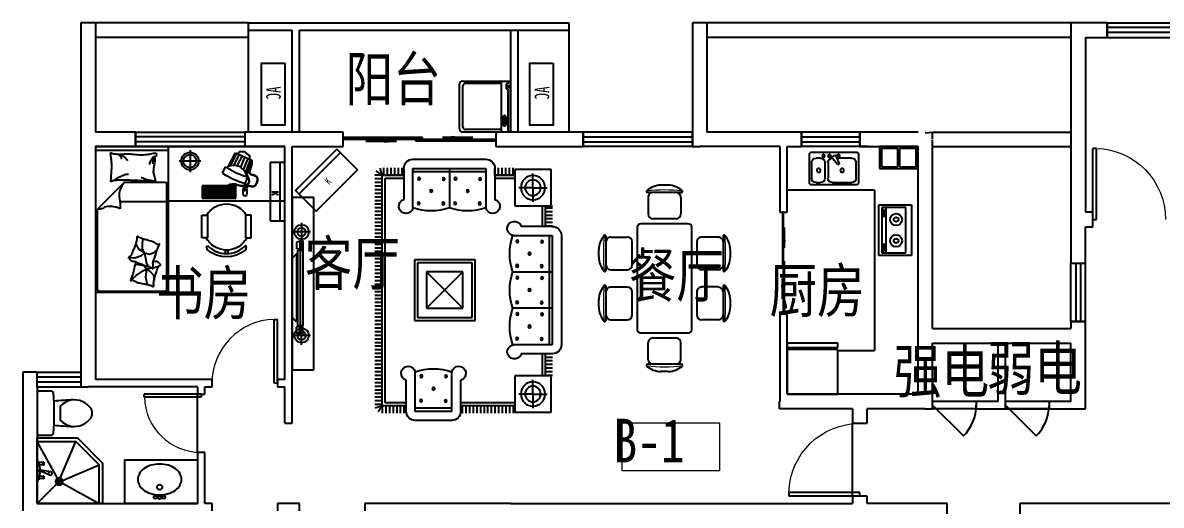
# Model space of a CAD drawing. Extents: x 963421 to 998221, y -625243 to -609443.
# Drawn here: x 963421 to 979062, y -616068 to -609443 of the extents above; entities that cross this region are included whole.
import ezdxf

# ---------------------------------------------------------------- set-up
doc = ezdxf.new("R2010")
doc.units = 0
doc.header["$LTSCALE"] = 1000
doc.header["$MEASUREMENT"] = 0
doc.linetypes.add('HIDDEN', pattern=[7.5, 5, -2.5])
doc.layers.get('0').update_dxf_attribs({"linetype": 'CONTINUOUS'})
for name, color, linetype in [('BATH', 8, 'CONTINUOUS'), ('Elec(电器)', 33, 'CONTINUOUS'), ('F1', 223, 'CONTINUOUS'), ('FUR', 8, 'CONTINUOUS'), ('FURN', 8, 'CONTINUOUS'), ('Furniture(家具)', 8, 'CONTINUOUS'), ('Lvtry(厨卫)', 136, 'CONTINUOUS'), ('WALL', 2, 'CONTINUOUS'), ('WINDOW', 4, 'CONTINUOUS'), ('家具', 8, 'CONTINUOUS'), ('家具示意', 8, 'CONTINUOUS')]:
    doc.layers.add(name, color=color, linetype=linetype)
doc.layers.add('文字标注', color=121, linetype='CONTINUOUS', lineweight=0)
doc.styles.add('-黑体', font='simhei.ttf', dxfattribs={"width": 0.8})
doc.styles.add('_ZBHZ', font='simhei.ttf', dxfattribs={"width": 0.8})
doc.styles.add('DIM_FONT', font='ZBTXT.shx', dxfattribs={"width": 0.8})

# ---------------------------------------------------------------- blocks, each defined once
blk = doc.blocks.new('_E10NWL')
for p, q in [((-275, 0), (275, 0)), ((-275, -482), (-275, 0)), ((275, 0), (275, -482)), ((275, -482), (-275, -482)), ((-257, -482), (-257, -499)), ((257, -482), (257, -499)), ((-275, -550), (-275, -499)), ((275, -499), (-275, -499)), ((275, -550), (-275, -550)), ((275, -499), (275, -550))]:
    blk.add_line(p, q)
at = {"style": 'DIM_FONT', "width": 0.8, "flags": 9}
for tag in ['XSIZE', 'YSIZE']:
    blk.add_attdef(tag, (0, 0), '', height=0.5, dxfattribs=at)
blk = doc.blocks.new('A$C179D235A')
at = {"layer": 'BATH'}
for p, q in [((0, 0), (0, 450)), ((0, 450), (700, 450)), ((40, 370), (40, 40)), ((660, 370), (40, 370)), ((660, 40), (660, 370)), ((700, 450), (700, 0)), ((40, 96), (660, 96)), ((40, 40), (660, 40)), ((71, 73), (71, 62)), ((146, 64), (82, 64)), ((82, 64), (82, 47)), ((82, 47), (146, 47)), ((146, 47), (146, 64)), ((163, 72), (163, 62)), ((544, 73), (544, 62)), ((555, 64), (555, 47)), ((619, 64), (555, 64)), ((555, 47), (619, 47)), ((619, 47), (619, 64)), ((636, 72), (636, 62)), ((700, 0), (0, 0))]:
    blk.add_line(p, q, dxfattribs=at)
for centre, radius in [((204, 237), 82.5), ((496, 237), 82.5), ((204, 237), 31.6), ((496, 237), 31.6)]:
    blk.add_circle(centre, radius, dxfattribs=at)
for centre, radius, start, end in [((75, 72), 4.03, 121.9106, 180), ((75, 72), 4.03, 180, 197.9454), ((75, 62), 4.03, 121.9106, 180), ((75, 62), 4.03, 180, 238.0894), ((95, 41), 41.3, 104.4631, 121.9106), ((95, 30), 41.3, 104.4631, 121.9106), ((95, 93), 41.3, 238.0894, 251.0845), ((108, -11), 94.4, 96.0983, 104.4631), ((108, -21), 94.4, 96.0983, 104.4631), ((117, -93), 177, 90, 96.0983), ((117, -104), 177, 90, 96.0983), ((117, -93), 177, 83.9017, 90), ((117, -104), 177, 83.9017, 90), ((126, -11), 94.4, 75.5369, 83.9017), ((126, -21), 94.4, 75.5369, 83.9017), ((126, 145), 94.4, 282.4611, 284.4631), ((139, 41), 41.3, 58.0894, 75.5369), ((139, 30), 41.3, 58.0894, 75.5369), ((139, 93), 41.3, 284.4631, 301.9106), ((159, 72), 4.03, 0, 58.0894), ((159, 62), 4.03, 360, 58.0894), ((159, 62), 4.03, 301.9106, 360), ((548, 72), 4.03, 121.9106, 180), ((548, 72), 4.03, 180, 197.9454), ((548, 62), 4.03, 121.9106, 180), ((548, 62), 4.03, 180, 238.0894), ((568, 41), 41.3, 104.4631, 121.9106), ((568, 30), 41.3, 104.4631, 121.9106), ((568, 93), 41.3, 238.0894, 251.0845), ((581, -11), 94.4, 96.0983, 104.4631), ((581, -21), 94.4, 96.0983, 104.4631), ((590, -93), 177, 90, 96.0983), ((590, -104), 177, 90, 96.0983), ((590, -93), 177, 83.9017, 90), ((590, -104), 177, 83.9017, 90), ((599, -11), 94.4, 75.5369, 83.9017), ((599, -21), 94.4, 75.5369, 83.9017), ((599, 145), 94.4, 282.4611, 284.4631), ((612, 41), 41.3, 58.0894, 75.5369), ((612, 30), 41.3, 58.0894, 75.5369), ((612, 93), 41.3, 284.4631, 301.9106), ((632, 72), 4.03, 0, 58.0894), ((632, 62), 4.03, 0, 58.0894), ((632, 62), 4.03, 301.9106, 360)]:
    blk.add_arc(centre, radius, start, end, dxfattribs=at)
blk = doc.blocks.new('A$C505D2F39')
at = {"layer": 'F1'}
for p, q in [((526, 301), (0, 301)), ((0, 301), (0, 0)), ((250, 276), (25, 276)), ((25, 276), (25, 25)), ((250, 25), (250, 276)), ((501, 276), (276, 276)), ((276, 276), (276, 25)), ((501, 25), (501, 276)), ((526, 0), (526, 301)), ((0, 0), (526, 0)), ((25, 25), (250, 25)), ((276, 25), (501, 25))]:
    blk.add_line(p, q, dxfattribs=at)
blk = doc.blocks.new('A$C367E6596')
at = {"layer": '家具示意'}
for p, q in [((0, 1948), (1000, 1948)), ((26, 1491), (26, 32)), ((603, 1511), (46, 1511)), ((603, 1511), (972, 1142)), ((46, 1239), (664, 1239)), ((972, 32), (972, 1142)), ((349, 727), (345, 730)), ((357, 648), (349, 727)), ((355, 593), (357, 648)), ((407, 590), (443, 663)), ((443, 663), (442, 682)), ((196, 544), (150, 591)), ((261, 522), (196, 544)), ((328, 541), (261, 522)), ((328, 541), (301, 394)), ((328, 541), (355, 593)), ((328, 541), (407, 590)), ((367, 502), (328, 541)), ((462, 473), (367, 502)), ((545, 477), (462, 473)), ((213, 336), (139, 351)), ((299, 318), (225, 333)), ((299, 318), (246, 282)), ((269, 357), (261, 348)), ((301, 394), (269, 357)), ((299, 318), (336, 361)), ((299, 318), (316, 213)), ((342, 300), (299, 318)), ((336, 361), (383, 372)), ((383, 372), (455, 382)), ((204, 234), (197, 159)), ((246, 282), (204, 234)), ((316, 213), (293, 108)), ((441, 231), (342, 300)), ((519, 161), (441, 231)), ((46, 12), (952, 12))]:
    blk.add_line(p, q, dxfattribs=at)
blk.add_lwpolyline([(0, 0), (0, 2000), (1000, 2000), (1000, 0)], close=True, dxfattribs=at)
for points in [[(185, 1866, -0.263368), (157, 1885, -0.494818), (166, 1904, -0.049225), (184, 1906, -0.036831), (208, 1904, -0.031893), (246, 1896, 0.035782), (280, 1889, 0.032941), (369, 1883, 0.026564), (480, 1889, 0.017905), (518, 1894, -0.033397), (538, 1896, -0.03204), (575, 1896, 0.018442), (640, 1893, 0.010837), (704, 1893, 0.014624), (752, 1896, 0.111249), (775, 1904, -0.153708), (792, 1908, -0.076444), (799, 1906, -0.215512), (801, 1904, -0.585858), (798, 1901, 0.363489), (794, 1898, 0.191716), (793, 1887, -0.129675), (795, 1870, -0.01735), (792, 1853, 0.019326), (790, 1838, 0.018818), (783, 1770, 0.021828), (782, 1711, 0.006204), (784, 1677, 0.001963), (790, 1570, 0.028341), (794, 1534, -0.117014), (794, 1525, -0.36606), (792, 1524, -0.03973), (778, 1527, -0.048309), (765, 1532, 0.062981), (754, 1536, 0.04058), (731, 1539, 0.014345), (664, 1542, 0.005484), (538, 1541, 0.007153), (442, 1538, 0.008762), (400, 1535, -0.008153), (354, 1532, -0.06251), (297, 1537, 0.078669), (251, 1539, 0.047825), (229, 1534, -0.034494), (198, 1527, -0.023571), (173, 1524, -0.510228), (172, 1525), (179, 1555), (200, 1637, 0.073041), (202, 1657, 0.023305), (196, 1718, 0.018299), (192, 1741, -0.01097), (185, 1779, -0.042281), (182, 1813, -0.027201), (185, 1867)], [(659, 1893, 0.027842), (635, 1882, 0.048685), (623, 1874, 0.023666), (595, 1850, 0.031223), (576, 1829, 0.046801), (571, 1821, 0.023191), (563, 1804)], [(741, 1898, 0.088153), (706, 1895, 0.088153), (675, 1880, 0.077547), (654, 1858, 0.077547), (640, 1831)], [(183, 1850, -0.05369), (198, 1837, -0.070312), (206, 1825, -0.015448), (209, 1817, -0.013244), (213, 1806, -0.082127), (216, 1788, -0.064164), (213, 1765)], [(185, 1866, -0.077379), (220, 1841, -0.077379), (245, 1806, -0.047525), (255, 1782, -0.047525), (260, 1756)], [(275, 1540, 0.009729), (303, 1549, 0.009729), (330, 1559, 0.007971), (351, 1568, 0.007971), (373, 1577)], [(745, 1538, 0.016108), (706, 1564, 0.024599), (679, 1579, 0.009477), (630, 1603, 0.015937), (600, 1615, 0.072521), (584, 1619, 0.033339), (548, 1619)], [(603, 1511, -0.085272), (666, 1401, -0.124044), (675, 1314), (662, 1218), (663, 1146)], [(663, 1146, -0.027362), (702, 1162, -0.040834), (729, 1170, -0.038441), (817, 1179, -0.076528), (861, 1174, -0.103649), (888, 1160, 0.093398), (918, 1143, 0.072727), (941, 1139, 0.052315), (972, 1142)], [(450, 419, 0.025626), (452, 409, 0.0108), (476, 303, 0.00456), (495, 231, 0.01125), (504, 203, 0.069394), (512, 187, -0.079756), (518, 173, -0.106399), (519, 161, -0.328642), (516, 158, -0.299547), (511, 160, 0.189917), (504, 165, 0.033518), (496, 167, 0.075627), (492, 167, 0.053489), (486, 165, 0.017838), (468, 157, 0.038394), (447, 145, -0.059529), (434, 138, -0.035943), (412, 131, -0.011245), (341, 116, -0.006203), (309, 111, 0.010783), (291, 107, 0.019485), (280, 105, 0.005062), (238, 92, 0.101392), (217, 81, -0.223768), (206, 78, -0.25558), (203, 80, -0.081563), (200, 93, -0.071805), (201, 107, 0.069985), (202, 121, 0.03546), (195, 169, 0.029432), (180, 226, 0.001554), (171, 254, -0.00152), (162, 282, -0.004735), (152, 311, 0.00382), (141, 347, 0.296001), (116, 366, -0.649774), (111, 384, -0.02319), (115, 387, 0.0288), (118, 390, 0.005727), (123, 395, -0.004358), (130, 401, -0.027528), (144, 414, -0.046214), (154, 420, -0.194121), (167, 421, 0.133719), (187, 420, 0.005779), (205, 425, 0.008882)]]:
    blk.add_lwpolyline(points, format="xyb", dxfattribs=at)
blk.add_lwpolyline([(395, 749, 0.101392), (416, 762, -0.223768), (427, 766, -0.25558), (430, 764, -0.081563), (434, 751, -0.071805), (434, 737, 0.069985), (434, 723, 0.03546), (444, 676, 0.029432), (464, 620, 0.001554), (475, 593, -0.00152), (487, 566, -0.004735), (498, 538, 0.00382), (512, 503, 0.296001), (538, 485, -0.649774), (545, 468, -0.02319), (541, 464, 0.0288), (538, 461, 0.005727), (534, 456, -0.004358), (528, 449, -0.027528), (514, 436, -0.046214), (505, 429, -0.194121), (492, 427, 0.133719), (472, 426, 0.011505), (437, 414, 0.008882), (393, 396, 0.012426), (336, 371, -0.033612), (314, 363), (268, 348), (232, 337, 0.224341), (220, 326, -0.722772), (213, 327, -0.103513), (213, 330, 0.053465), (213, 336, 0.030109), (211, 354, -0.031436), (209, 372, -0.05324), (210, 384, 0.05518), (211, 396, 0.056271), (207, 417, 0.0108), (174, 520, 0.00456), (150, 591, 0.01125), (139, 619, 0.069394), (130, 634, -0.079756), (123, 647, -0.106399), (121, 659, -0.328642), (124, 662, -0.299547), (129, 660, 0.189917), (136, 656, 0.033518), (144, 655, 0.075627), (148, 655, 0.053489), (154, 657, 0.017838), (172, 667, 0.038394), (191, 681, -0.059529), (204, 689, -0.035943), (225, 697, -0.011245), (295, 717, -0.006203), (326, 725, 0.010783), (345, 730, 0.019485), (355, 734, 0.005062)], format="xyb", close=True, dxfattribs=at)
for centre, start, end in [((46, 1491), 90, 180), ((46, 1259), 180, 270), ((46, 32), 180, 270), ((952, 32), 270, 0)]:
    blk.add_arc(centre, 20, start, end, dxfattribs=at)
at = {"layer": '家具示意', "style": 'DIM_FONT', "width": 0.8, "flags": 9}
for tag in ['XSIZE', 'YSIZE']:
    blk.add_attdef(tag, (0, 2000), '', height=0.5, dxfattribs=at)
blk = doc.blocks.new('A$C6465327B')
at = {"layer": '家具示意'}
for p, q in [((0, 260), (0, 572)), ((0, 572), (76, 572)), ((76, 572), (76, 260)), ((675, 572), (599, 572)), ((599, 572), (599, 260)), ((675, 260), (675, 572)), ((76, 260), (0, 260)), ((599, 260), (675, 260)), ((319, 93), (319, 45)), ((355, 93), (355, 45))]:
    blk.add_line(p, q, dxfattribs=at)
blk.add_lwpolyline([(599, 155, -0.423227), (76, 155), (68, 129), (76, 94, 0.361278), (599, 94), (615, 135)], format="xyb", close=True, dxfattribs=at)
for start, end in [(31.0762, 148.9238), (208.0535, 331.9465)]:
    blk.add_arc((337, 409), 317, start, end, dxfattribs=at)
blk = doc.blocks.new('A$C7D7A3CEF')
at = {"layer": '家具示意'}
for p, q in [((153, 300), (153, 0)), ((300, 150), (0, 150))]:
    blk.add_line(p, q, dxfattribs=at)
for radius in [120, 90]:
    blk.add_circle((150, 150), radius, dxfattribs=at)
blk = doc.blocks.new('A$C6C2E2F88')
at = {"layer": '家具示意'}
for p, q in [((489, 610), (505, 636)), ((358, 434), (456, 625)), ((387, 445), (475, 616)), ((433, 451), (510, 600)), ((456, 625), (489, 610)), ((481, 444), (552, 581)), ((489, 610), (650, 536)), ((530, 422), (587, 565)), ((567, 390), (629, 546)), ((592, 352), (663, 530)), ((683, 521), (603, 322)), ((650, 536), (659, 566)), ((650, 536), (683, 521)), ((278, 344), (318, 433)), ((0, 170), (0, 0)), ((460, 170), (0, 170)), ((460, 0), (460, 170)), ((589, 205), (628, 292)), ((10, 145), (10, 15)), ((450, 145), (10, 145)), ((10, 15), (450, 15)), ((15, 140), (15, 120)), ((35, 140), (15, 140)), ((35, 120), (15, 120)), ((15, 112), (15, 20)), ((295, 112), (15, 112)), ((15, 89), (295, 89)), ((15, 66), (295, 66)), ((15, 43), (295, 43)), ((15, 20), (295, 20)), ((35, 140), (35, 120)), ((129, 140), (50, 140)), ((50, 140), (50, 120)), ((129, 120), (50, 120)), ((52, 89), (52, 66)), ((52, 43), (52, 20)), ((66, 112), (66, 89)), ((66, 66), (66, 43)), ((70, 120), (70, 140)), ((72, 43), (72, 20)), ((81, 89), (81, 66)), ((89, 120), (89, 140)), ((95, 112), (95, 89)), ((95, 66), (95, 43)), ((99, 43), (99, 20)), ((109, 120), (109, 140)), ((111, 89), (111, 66)), ((125, 112), (125, 89)), ((125, 66), (125, 43)), ((129, 120), (129, 140)), ((135, 120), (135, 140)), ((210, 140), (135, 140)), ((210, 120), (135, 120)), ((141, 89), (141, 66)), ((154, 120), (154, 140)), ((155, 112), (155, 89)), ((155, 66), (155, 43)), ((171, 89), (171, 66)), ((174, 120), (174, 140)), ((185, 112), (185, 89)), ((185, 66), (185, 43)), ((194, 120), (194, 140)), ((201, 89), (201, 66)), ((210, 120), (210, 140)), ((211, 43), (211, 20)), ((215, 112), (215, 89)), ((215, 66), (215, 43)), ((216, 120), (216, 140)), ((295, 140), (216, 140)), ((295, 120), (216, 120)), ((230, 89), (230, 66)), ((236, 120), (236, 140)), ((238, 43), (238, 20)), ((244, 112), (244, 89)), ((244, 66), (244, 43)), ((256, 120), (256, 140)), ((258, 43), (258, 20)), ((260, 89), (260, 66)), ((275, 120), (275, 140)), ((295, 140), (295, 120)), ((295, 112), (295, 20)), ((362, 140), (298, 140)), ((298, 140), (298, 120)), ((362, 120), (298, 120)), ((298, 112), (298, 20)), ((362, 112), (298, 112)), ((298, 94), (362, 94)), ((298, 75), (362, 75)), ((298, 38), (362, 38)), ((298, 20), (362, 20)), ((319, 120), (319, 140)), ((319, 75), (319, 112)), ((319, 20), (319, 57)), ((319, 57), (341, 57)), ((341, 120), (341, 140)), ((341, 75), (341, 112)), ((341, 20), (341, 57)), ((362, 120), (362, 140)), ((362, 20), (362, 112)), ((445, 140), (365, 140)), ((365, 120), (365, 140)), ((445, 120), (365, 120)), ((365, 20), (365, 112)), ((445, 112), (365, 112)), ((365, 94), (445, 94)), ((365, 75), (425, 75)), ((365, 57), (445, 57)), ((365, 38), (425, 38)), ((365, 20), (445, 20)), ((369, 134), (369, 136)), ((369, 136), (376, 136)), ((376, 134), (369, 134)), ((376, 136), (376, 134)), ((385, 38), (385, 112)), ((392, 120), (392, 140)), ((395, 134), (395, 136)), ((395, 136), (403, 136)), ((403, 134), (395, 134)), ((403, 136), (403, 134)), ((405, 20), (405, 112)), ((418, 120), (418, 140)), ((422, 134), (422, 136)), ((422, 136), (429, 136)), ((429, 134), (422, 134)), ((425, 20), (425, 112)), ((429, 136), (429, 134)), ((445, 120), (445, 140)), ((445, 20), (445, 112)), ((450, 15), (450, 145)), ((586, 109), (586, 141)), ((589, 109), (589, 141)), ((0, 0), (460, 0))]:
    blk.add_line(p, q, dxfattribs=at)
for centre, radius, start, end in [((539, 506), 134, 26.4316, 104.5007), ((900, 1296), 1135, 236.8499, 254.0825), ((939, 1383), 1135, 236.8118, 237.8699), ((433, 274), 177, 115.0885, 123.292), ((939, 1383), 1135, 237.8699, 253.0624), ((433, 274), 177, 15.8439, 115.0885), ((433, 274), 177, 7.6403, 15.8439), ((939, 1383), 1135, 253.0624, 254.0825), ((744, 95), 187, 168.5569, 193.4476), ((588, 42), 67.3, 91.2769, 116.4315), ((588, 42), 64.3, 62.1238, 117.8762), ((571, 130), 10, 100.7151, 168.5569), ((588, 57), 25.6, 192.6804, 347.3196), ((588, 42), 99.3, 79.2849, 100.7151), ((588, 42), 67.3, 63.5685, 88.7231), ((604, 130), 10, 11.4431, 79.2849), ((431, 95), 187, 346.5524, 11.4431)]:
    blk.add_arc(centre, radius, start, end, dxfattribs=at)
for points, knots in [([(587, 144), (592, 148), (598, 153), (608, 161), (614, 165), (623, 170), (627, 172), (633, 173), (634, 174), (638, 174), (639, 174), (642, 175), (643, 175), (648, 174), (651, 174), (656, 173), (659, 172), (666, 171), (671, 170), (680, 167), (684, 167), (690, 166), (692, 166), (695, 166), (697, 166), (702, 167), (705, 168), (711, 170), (715, 172), (721, 176), (724, 179), (733, 188), (739, 195), (748, 211), (752, 220), (757, 238), (759, 247), (759, 261), (759, 266), (757, 276), (755, 280), (752, 285), (752, 287), (750, 289), (749, 290), (747, 293), (744, 294), (740, 298), (737, 299), (729, 304), (723, 306), (710, 311), (703, 313), (690, 317), (683, 319), (673, 323), (669, 324), (663, 328), (660, 329), (657, 333), (655, 334), (653, 337), (652, 338), (651, 340), (650, 341), (649, 345), (648, 347), (648, 353), (648, 355), (648, 361), (648, 364), (650, 373), (652, 380), (656, 393), (659, 400), (664, 413), (667, 420), (670, 430), (671, 433), (673, 439), (673, 442), (676, 451), (677, 457), (679, 474), (680, 485), (680, 502), (680, 508), (680, 514)], [0, 0, 0, 0, 18.799562, 18.799562, 37.599123, 37.599123, 49.848351, 49.848351, 55.477294, 55.477294, 59.685352, 59.685352, 63.89341, 63.89341, 72.309527, 72.309527, 80.725643, 80.725643, 94.051618, 94.051618, 107.377593, 107.377593, 113.652762, 113.652762, 118.046775, 118.046775, 129.16993, 129.16993, 140.293086, 140.293086, 151.416241, 151.416241, 174.692741, 174.692741, 197.969241, 197.969241, 221.245741, 221.245741, 236.248425, 236.248425, 251.251108, 251.251108, 255.661667, 255.661667, 260.072226, 260.072226, 268.893345, 268.893345, 277.714463, 277.714463, 296.396354, 296.396354, 315.078244, 315.078244, 333.760135, 333.760135, 345.970968, 345.970968, 355.998234, 355.998234, 362.995963, 362.995963, 367.636565, 367.636565, 372.277166, 372.277166, 381.438127, 381.438127, 390.599087, 390.599087, 399.760047, 399.760047, 418.320442, 418.320442, 436.880837, 436.880837, 455.441233, 455.441233, 463.908402, 463.908402, 472.375571, 472.375571, 489.309909, 489.309909, 523.178586, 523.178586, 542.475868, 542.475868, 542.475868, 542.475868]), ([(592, 141), (597, 146), (602, 150), (611, 157), (615, 160), (623, 165), (627, 166), (633, 168), (635, 169), (639, 169), (640, 169), (643, 170), (645, 170), (649, 169), (651, 169), (655, 168), (657, 168), (663, 166), (667, 165), (675, 164), (678, 163), (685, 162), (688, 161), (693, 161), (695, 161), (699, 161), (701, 162), (704, 162), (706, 163), (712, 165), (717, 168), (726, 174), (730, 178), (738, 186), (742, 191), (748, 201), (751, 207), (756, 218), (759, 224), (762, 236), (763, 242), (764, 253), (765, 259), (764, 270), (762, 275), (760, 282), (759, 285), (756, 289), (755, 290), (753, 293), (752, 294), (748, 298), (745, 300), (737, 305), (732, 308), (721, 312), (716, 314), (705, 318), (699, 319), (688, 323), (683, 324), (675, 327), (671, 329), (666, 332), (663, 333), (660, 336), (659, 337), (658, 339), (657, 339), (656, 341), (656, 341), (655, 343), (655, 343), (654, 346), (654, 347), (653, 351), (653, 353), (653, 357), (653, 359), (654, 366), (655, 371), (658, 381), (660, 387), (664, 398), (666, 404), (669, 413), (671, 417), (673, 424), (674, 427), (676, 432), (677, 435), (678, 439), (678, 441), (680, 448), (681, 452), (683, 465), (684, 473), (685, 494), (685, 508), (685, 521)], [1.931725, 1.931725, 1.931725, 1.931725, 19.71024, 19.71024, 35.134556, 35.134556, 47.432363, 47.432363, 56.272423, 56.272423, 59.54149, 59.54149, 66.079623, 66.079623, 72.617756, 72.617756, 79.155889, 79.155889, 91.154885, 91.154885, 101.093182, 101.093182, 111.031478, 111.031478, 116.460985, 116.460985, 121.485576, 121.485576, 126.510167, 126.510167, 141.20371, 141.20371, 155.897253, 155.897253, 170.590796, 170.590796, 185.28434, 185.28434, 199.977883, 199.977883, 214.671426, 214.671426, 229.364969, 229.364969, 244.058512, 244.058512, 251.391566, 251.391566, 256.732702, 256.732702, 262.073837, 262.073837, 272.756108, 272.756108, 288.204107, 288.204107, 303.652106, 303.652106, 319.100106, 319.100106, 334.548105, 334.548105, 345.454369, 345.454369, 356.360633, 356.360633, 361.894987, 361.894987, 365.361224, 365.361224, 368.82746, 368.82746, 372.293697, 372.293697, 379.596356, 379.596356, 386.899014, 386.899014, 394.201673, 394.201673, 409.771935, 409.771935, 425.342197, 425.342197, 440.912459, 440.912459, 450.999629, 450.999629, 459.675979, 459.675979, 465.748145, 465.748145, 471.820312, 471.820312, 483.964645, 483.964645, 508.253312, 508.253312, 550.069326, 550.069326, 550.069326, 550.069326]), ([(349, 170), (363, 187), (371, 190), (389, 195), (400, 197), (415, 199), (419, 200), (428, 200), (431, 200), (437, 200), (440, 199), (445, 199), (447, 198), (454, 197), (459, 196), (472, 192), (481, 189), (499, 183), (509, 180), (523, 177), (527, 176), (536, 175), (540, 175), (555, 175), (565, 176), (586, 180), (596, 183), (611, 190), (617, 193), (627, 200), (631, 204), (635, 210), (637, 212), (639, 216), (641, 219), (643, 224), (643, 227), (644, 234), (644, 239), (643, 248), (643, 253), (640, 263), (638, 269), (631, 285), (626, 296), (615, 314), (611, 322), (606, 329)], [0.275808, 0.275808, 0.275808, 0.275808, 24.067555, 24.067555, 56.307513, 56.307513, 71.071237, 71.071237, 82.794805, 82.794805, 90.521159, 90.521159, 98.247513, 98.247513, 113.700221, 113.700221, 142.151154, 142.151154, 170.602086, 170.602086, 183.588955, 183.588955, 195.23744, 195.23744, 222.409198, 222.409198, 249.580957, 249.580957, 269.207454, 269.207454, 285.208602, 285.208602, 293.184931, 293.184931, 302.693087, 302.693087, 312.201243, 312.201243, 327.763573, 327.763573, 343.325903, 343.325903, 358.888233, 358.888233, 390.653992, 390.653992, 411.559998, 411.559998, 411.559998, 411.559998]), ([(356, 170), (357, 172), (358, 173), (362, 177), (364, 179), (368, 182), (369, 183), (372, 184), (373, 185), (376, 186), (377, 186), (379, 187), (379, 187), (380, 187), (381, 187), (382, 188), (383, 188), (387, 189), (389, 189), (395, 191), (399, 192), (411, 194), (419, 195), (430, 195), (433, 195), (438, 195), (441, 194), (447, 193), (452, 192), (460, 190), (465, 189), (474, 186), (479, 185), (491, 181), (499, 178), (514, 174), (522, 172), (532, 171), (535, 170), (540, 170), (543, 170), (549, 170), (554, 170), (566, 171), (574, 172), (590, 176), (597, 178), (611, 184), (618, 188), (628, 195), (632, 198), (637, 203), (638, 205), (641, 209), (642, 210), (643, 213), (644, 214), (646, 219), (647, 222), (649, 228), (649, 231), (649, 238), (649, 241), (648, 249), (647, 255), (644, 265), (642, 271), (638, 282), (635, 287), (629, 301), (624, 309), (616, 322), (613, 327), (611, 332)], [1.794737, 1.794737, 1.794737, 1.794737, 4.340011, 4.340011, 9.758947, 9.758947, 14.015114, 14.015114, 18.271281, 18.271281, 22.527447, 22.527447, 24.13165, 24.13165, 25.735853, 25.735853, 28.944258, 28.944258, 35.361068, 35.361068, 48.19469, 48.19469, 73.861932, 73.861932, 84.279576, 84.279576, 92.130886, 92.130886, 106.909868, 106.909868, 121.68885, 121.68885, 136.467832, 136.467832, 161.092405, 161.092405, 181.592394, 181.592394, 189.981221, 189.981221, 195.430603, 195.430603, 207.246608, 207.246608, 227.325201, 227.325201, 247.403793, 247.403793, 267.482386, 267.482386, 281.085462, 281.085462, 288.538162, 288.538162, 293.465442, 293.465442, 298.392722, 298.392722, 308.247282, 308.247282, 318.101842, 318.101842, 327.956402, 327.956402, 343.666384, 343.666384, 359.376366, 359.376366, 375.086349, 375.086349, 397.824415, 397.824415, 411.559998, 411.559998, 411.559998, 411.559998])]:
    blk.add_open_spline(points, degree=3, knots=knots, dxfattribs=at)
blk = doc.blocks.new('A$C130E6298')
at = {"layer": '家具示意'}
for p, q in [((1600, 750), (0, 750)), ((0, 750), (0, 0)), ((1600, 750), (1600, 0)), ((1600, 0), (0, 0))]:
    blk.add_line(p, q, dxfattribs=at)
at = {"rotation": 180}
blk.add_blockref('A$C6465327B', (1137, 1514), dxfattribs=at)
at = {"extrusion": (0, 0, -1), "zscale": -1, "rotation": 180}
for name, p in [('A$C6C2E2F88', (-466, 710)), ('A$C7D7A3CEF', (-147, 350))]:
    blk.add_blockref(name, p, dxfattribs=at)
blk = doc.blocks.new('A$C31840BCA')
at = {"layer": 'FUR'}
for p, q in [((300, 2367), (0, 2367)), ((0, 2367), (0, 0)), ((300, 0), (300, 2367)), ((252, 1894), (8, 1894)), ((131, 2020), (131, 1771)), ((105, 1767), (60, 1750)), ((60, 1750), (60, 1669)), ((105, 1775), (105, 1645)), ((150, 1775), (105, 1775)), ((127, 1775), (127, 1645)), ((150, 1775), (150, 1645)), ((62, 1596), (0, 1531)), ((105, 1652), (60, 1669)), ((75, 1596), (62, 1596)), ((62, 1596), (62, 658)), ((75, 1645), (150, 1645)), ((75, 1645), (75, 610)), ((150, 1645), (105, 1645)), ((113, 1645), (113, 610)), ((150, 1645), (150, 610)), ((62, 658), (0, 723)), ((75, 658), (62, 658)), ((252, 473), (8, 473)), ((105, 602), (60, 585)), ((60, 504), (60, 585)), ((105, 487), (60, 504)), ((75, 610), (150, 610)), ((105, 480), (105, 610)), ((150, 610), (105, 610)), ((150, 480), (105, 480)), ((126, 480), (126, 610)), ((131, 346), (131, 596)), ((150, 480), (150, 610)), ((0, 0), (300, 0))]:
    blk.add_line(p, q, dxfattribs=at)
for centre, radius in [((130, 1894), 99.8), ((131, 1894), 58), ((130, 473), 99.8), ((131, 473), 58)]:
    blk.add_circle(centre, radius, dxfattribs=at)
blk = doc.blocks.new('A$C6CA9292A')
at = {"layer": 'FURN'}
for p, q in [((141, 2946), (141, 3446)), ((141, 3446), (641, 3446)), ((641, 3446), (641, 2946)), ((663, 3368), (663, 3468)), ((713, 3368), (713, 3468)), ((763, 3368), (763, 3468)), ((813, 3368), (813, 3468)), ((863, 3368), (863, 3468)), ((913, 3368), (913, 3468)), ((914, 3462), (914, 3035)), ((2039, 3587), (1039, 3587)), ((2039, 3462), (1039, 3462)), ((1039, 3462), (1039, 2920)), ((1539, 3462), (1539, 2920)), ((2039, 2920), (2039, 3462)), ((2163, 3368), (2163, 3468)), ((2164, 3462), (2164, 3035)), ((2188, 3368), (2188, 3468)), ((2238, 3368), (2238, 3468)), ((2288, 3368), (2288, 3468)), ((2338, 3368), (2338, 3468)), ((2388, 3368), (2388, 3468)), ((2438, 3368), (2438, 3468)), ((2463, 3368), (2489, 3464)), ((391, 3196), (391, 3391)), ((641, 3368), (914, 3368)), ((914, 3368), (641, 3368)), ((914, 3326), (641, 3326)), ((2039, 3420), (1039, 3420)), ((2164, 3368), (2463, 3368)), ((2463, 3368), (2164, 3368)), ((2422, 3326), (2164, 3326)), ((2422, 241), (2422, 3326)), ((2463, 3368), (2543, 3428)), ((2463, 200), (2463, 3368)), ((2463, 3368), (2563, 3368)), ((2463, 3318), (2563, 3318)), ((391, 3196), (196, 3196)), ((391, 3196), (586, 3196)), ((391, 3196), (391, 3001)), ((2463, 3268), (2563, 3268)), ((2463, 3218), (2563, 3218)), ((2463, 3168), (2563, 3168)), ((2463, 3118), (2563, 3118)), ((2463, 3068), (2563, 3068)), ((2463, 3018), (2563, 3018)), ((221, 2946), (121, 2946)), ((221, 2921), (121, 2921)), ((221, 2871), (121, 2871)), ((221, 2821), (121, 2821)), ((641, 2946), (141, 2946)), ((221, 2946), (221, 2665)), ((263, 2946), (263, 2665)), ((2463, 2968), (2563, 2968)), ((2463, 2918), (2563, 2918)), ((2463, 2868), (2563, 2868)), ((2463, 2818), (2563, 2818)), ((221, 2771), (121, 2771)), ((221, 2721), (121, 2721)), ((221, 2671), (121, 2671)), ((125, 2665), (552, 2665)), ((2463, 2768), (2563, 2768)), ((2463, 2718), (2563, 2718)), ((2463, 2668), (2563, 2668)), ((0, 2540), (0, 1040)), ((667, 2540), (125, 2540)), ((125, 2540), (125, 1040)), ((167, 2540), (167, 1040)), ((2463, 2618), (2563, 2618)), ((2463, 2568), (2563, 2568)), ((2463, 2518), (2563, 2518)), ((2463, 2468), (2563, 2468)), ((2463, 2418), (2563, 2418)), ((2463, 2368), (2563, 2368)), ((1186, 2207), (2019, 2207)), ((1186, 1374), (1186, 2207)), ((2019, 2207), (2019, 1374)), ((2463, 2318), (2563, 2318)), ((2463, 2268), (2563, 2268)), ((2463, 2218), (2563, 2218)), ((667, 2040), (125, 2040)), ((1227, 2165), (1977, 2165)), ((1227, 1415), (1227, 2165)), ((1352, 2040), (1852, 2040)), ((1352, 1540), (1352, 2040)), ((1352, 2040), (1852, 1540)), ((1352, 1540), (1852, 2040)), ((1852, 2040), (1852, 1540)), ((1977, 2165), (1977, 1415)), ((2463, 2168), (2563, 2168)), ((2463, 2118), (2563, 2118)), ((2463, 2068), (2563, 2068)), ((2463, 2018), (2563, 2018)), ((2463, 1968), (2563, 1968)), ((2463, 1918), (2563, 1918)), ((2463, 1868), (2563, 1868)), ((2463, 1818), (2563, 1818)), ((2463, 1768), (2563, 1768)), ((2463, 1718), (2563, 1718)), ((2463, 1668), (2563, 1668)), ((2463, 1618), (2563, 1618)), ((2463, 1568), (2563, 1568)), ((125, 1540), (667, 1540)), ((1977, 1415), (1227, 1415)), ((1852, 1540), (1352, 1540)), ((2463, 1518), (2563, 1518)), ((2463, 1468), (2563, 1468)), ((2463, 1418), (2563, 1418)), ((2019, 1374), (1186, 1374)), ((2463, 1368), (2563, 1368)), ((2463, 1318), (2563, 1318)), ((2463, 1268), (2563, 1268)), ((2463, 1218), (2563, 1218)), ((2463, 1168), (2563, 1168)), ((2463, 1118), (2563, 1118)), ((125, 1040), (667, 1040)), ((2463, 1068), (2563, 1068)), ((2463, 1018), (2563, 1018)), ((2463, 968), (2563, 968)), ((221, 921), (121, 921)), ((221, 871), (121, 871)), ((221, 821), (121, 821)), ((125, 915), (552, 915)), ((221, 915), (221, 613)), ((263, 915), (263, 613)), ((2463, 918), (2563, 918)), ((2463, 868), (2563, 868)), ((2463, 818), (2563, 818)), ((221, 771), (121, 771)), ((221, 721), (121, 721)), ((221, 671), (121, 671)), ((1507, 125), (1507, 667)), ((2007, 125), (2007, 667)), ((2463, 768), (2563, 768)), ((2463, 718), (2563, 718)), ((2463, 668), (2563, 668)), ((221, 621), (121, 621)), ((141, 113), (141, 613)), ((141, 613), (641, 613)), ((391, 363), (391, 558)), ((641, 613), (641, 113)), ((1382, 125), (1382, 552)), ((2132, 125), (2132, 552)), ((2463, 618), (2563, 618)), ((2463, 568), (2563, 568)), ((2463, 518), (2563, 518)), ((391, 363), (196, 363)), ((391, 363), (391, 168)), ((391, 363), (586, 363)), ((2463, 468), (2563, 468)), ((2463, 418), (2563, 418)), ((2463, 368), (2563, 368)), ((2463, 318), (2563, 318)), ((641, 241), (1382, 241)), ((641, 200), (1382, 200)), ((663, 200), (663, 100)), ((713, 200), (713, 100)), ((763, 200), (763, 100)), ((813, 200), (813, 100)), ((863, 200), (863, 100)), ((913, 200), (913, 100)), ((963, 200), (963, 100)), ((1013, 200), (1013, 100)), ((1063, 200), (1063, 100)), ((1113, 200), (1113, 100)), ((1163, 200), (1163, 100)), ((1213, 200), (1213, 100)), ((1263, 200), (1263, 100)), ((1313, 200), (1313, 100)), ((1363, 200), (1363, 100)), ((1507, 167), (2007, 167)), ((2132, 241), (2422, 241)), ((2132, 200), (2463, 200)), ((2163, 200), (2163, 100)), ((2213, 200), (2213, 100)), ((2263, 200), (2263, 100)), ((2313, 200), (2313, 100)), ((2363, 200), (2363, 100)), ((2413, 200), (2413, 100)), ((2463, 268), (2563, 268)), ((2463, 218), (2563, 218)), ((2463, 200), (2519, 117)), ((2463, 200), (2558, 168)), ((2463, 200), (2463, 100)), ((641, 113), (141, 113)), ((1507, 125), (2007, 125)), ((1507, 0), (2007, 0))]:
    blk.add_line(p, q, dxfattribs=at)
for centre, radius in [((391, 3196), 167), ((391, 3196), 108), ((1118, 3316), 16.7), ((1455, 3320), 16.7), ((1618, 3316), 16.7), ((1955, 3320), 16.7), ((1289, 3149), 16.7), ((1789, 3149), 16.7), ((1122, 2979), 16.7), ((1460, 2983), 16.7), ((1622, 2979), 16.7), ((1960, 2983), 16.7), ((267, 2457), 16.7), ((604, 2461), 16.7), ((438, 2290), 16.7), ((271, 2119), 16.7), ((608, 2123), 16.7), ((267, 1957), 16.7), ((604, 1961), 16.7), ((438, 1790), 16.7), ((271, 1619), 16.7), ((608, 1623), 16.7), ((267, 1457), 16.7), ((604, 1461), 16.7), ((438, 1290), 16.7), ((271, 1119), 16.7), ((608, 1123), 16.7), ((391, 363), 167), ((391, 363), 108), ((1586, 604), 16.7), ((1924, 608), 16.7), ((1757, 438), 16.7), ((1590, 267), 16.7), ((1928, 271), 16.7)]:
    blk.add_circle(centre, radius, dxfattribs=at)
for centre, radius, start, end in [((1039, 3462), 125, 90, 180), ((2039, 3462), 125, 0, 90), ((943, 2941), 98.2, 107.205, 347.5934), ((2135, 2941), 98.2, 192.4066, 72.795), ((1289, 3627), 750, 250.5288, 289.4712), ((1789, 3627), 750, 250.5288, 289.4712), ((125, 2540), 125, 90, 180), ((646, 2636), 98.2, 282.4066, 162.795), ((-40, 2290), 750, 340.5288, 19.4712), ((-40, 1790), 750, 340.5288, 19.4712), ((-40, 1290), 750, 340.5288, 19.4712), ((125, 1040), 125, 180, 270), ((646, 944), 98.2, 197.205, 77.5934), ((1411, 646), 98.2, 12.4066, 252.795), ((1757, -40), 750, 70.5288, 109.4712), ((2103, 646), 98.2, 287.205, 167.5934), ((1507, 125), 125, 180, 270), ((2007, 125), 125, 270, 0)]:
    blk.add_arc(centre, radius, start, end, dxfattribs=at)
at = {"linetype": 'ByBlock', "style": 'DIM_FONT', "width": 0.8, "flags": 9}
for tag in ['XSIZE', 'YSIZE']:
    blk.add_attdef(tag, (2019, 1790), '', height=0.5, rotation=180, dxfattribs=at)
blk = doc.blocks.new('餐桌2')
for p, q in [((-50, 529), (50, 529)), ((-230, 429), (230, 429)), ((-225, 362), (-225, 136)), ((225, 362), (225, 136)), ((325, 0), (-325, 0)), ((-158, 69), (158, 69)), ((-375, -50), (-375, -1450)), ((375, -1450), (375, -50)), ((-804, -637), (-804, -177)), ((-737, -182), (-512, -182)), ((-444, -564), (-444, -249)), ((444, -249), (444, -564)), ((737, -182), (512, -182)), ((804, -177), (804, -637)), ((-904, -456), (-904, -357)), ((904, -357), (904, -456)), ((-737, -632), (-512, -632)), ((737, -632), (512, -632)), ((-804, -1323), (-804, -863)), ((-737, -868), (-512, -868)), ((-444, -1251), (-444, -936)), ((444, -936), (444, -1251)), ((737, -868), (512, -868)), ((804, -863), (804, -1323)), ((-904, -1143), (-904, -1044)), ((904, -1044), (904, -1143)), ((-737, -1318), (-512, -1318)), ((737, -1318), (512, -1318)), ((-325, -1500), (325, -1500)), ((-225, -1862), (-225, -1636)), ((-158, -1569), (158, -1569)), ((225, -1862), (225, -1636)), ((-230, -1929), (230, -1929)), ((-50, -2029), (50, -2029))]:
    blk.add_line(p, q)
for centre, radius, start, end in [((-40, 214), 316, 91.7651, 130.7265), ((40, 214), 316, 49.2735, 88.2349), ((-239, 445), 10, 130.7265, 202.67), ((-230, 449), 20, 202.67, 270), ((-158, 362), 67.5, 90, 180), ((158, 362), 67.5, 0, 90), ((230, 449), 20, 270, 337.33), ((239, 445), 10, 337.33, 49.2735), ((-325, -50), 50, 90, 180), ((-158, 136), 67.5, 180, 270), ((158, 136), 67.5, 270, 0), ((325, -50), 50, 0, 90), ((-589, -367), 316, 139.2735, 178.2349), ((-820, -167), 10, 67.33, 139.2735), ((-824, -177), 20, 0, 67.33), ((-737, -249), 67.5, 90, 180), ((-512, -249), 67.5, 0, 90), ((512, -249), 67.5, 90, 180), ((737, -249), 67.5, 0, 90), ((824, -177), 20, 112.67, 180), ((820, -167), 10, 40.7265, 112.67), ((589, -367), 316, 1.7651, 40.7265), ((-589, -446), 316, 181.7651, 220.7265), ((589, -446), 316, 319.2735, 358.2349), ((-737, -564), 67.5, 180, 270), ((-512, -564), 67.5, 270, 0), ((512, -564), 67.5, 180, 270), ((737, -564), 67.5, 270, 0), ((-820, -646), 10, 220.7265, 292.67), ((-824, -637), 20, 292.67, 0), ((824, -637), 20, 180, 247.33), ((820, -646), 10, 247.33, 319.2735), ((-589, -1054), 316, 139.2735, 178.2349), ((-820, -854), 10, 67.33, 139.2735), ((-824, -863), 20, 0, 67.33), ((-737, -936), 67.5, 90, 180), ((-512, -936), 67.5, 0, 90), ((512, -936), 67.5, 90, 180), ((737, -936), 67.5, 0, 90), ((824, -863), 20, 112.67, 180), ((820, -854), 10, 40.7265, 112.67), ((589, -1054), 316, 1.7651, 40.7265), ((-589, -1133), 316, 181.7651, 220.7265), ((-737, -1251), 67.5, 180, 270), ((-512, -1251), 67.5, 270, 0), ((512, -1251), 67.5, 180, 270), ((737, -1251), 67.5, 270, 0), ((589, -1133), 316, 319.2735, 358.2349), ((-820, -1333), 10, 220.7265, 292.67), ((-824, -1323), 20, 292.67, 0), ((824, -1323), 20, 180, 247.33), ((820, -1333), 10, 247.33, 319.2735), ((-325, -1450), 50, 180, 270), ((325, -1450), 50, 270, 0), ((-158, -1636), 67.5, 90, 180), ((158, -1636), 67.5, 0, 90), ((-158, -1862), 67.5, 180, 270), ((158, -1862), 67.5, 270, 0), ((-239, -1945), 10, 157.33, 229.2735), ((-230, -1949), 20, 90, 157.33), ((-40, -1714), 316, 229.2735, 268.2349), ((40, -1714), 316, 271.7651, 310.7265), ((230, -1949), 20, 22.67, 90), ((239, -1945), 10, 310.7265, 22.67)]:
    blk.add_arc(centre, radius, start, end)
at = {"lineweight": 13}
for centre, start, end in [((0, -2249), 84.8023, 95.1977), ((1874, -407), 174.8023, 185.1977), ((-1874, -407), 354.8023, 5.1977), ((1874, -1093), 174.8023, 185.1977), ((-1874, -1093), 354.8023, 5.1977), ((0, 749), 264.8023, 275.1977)]:
    blk.add_arc(centre, 2713, start, end, dxfattribs=at)
blk = doc.blocks.new('A$C77202156')
at = {"layer": 'BATH'}
for p, q in [((350, 900), (0, 550)), ((50, 529), (371, 850)), ((900, 900), (350, 900)), ((584, 348), (371, 850)), ((900, 850), (371, 850)), ((621, 346), (900, 850)), ((900, 0), (900, 900)), ((0, 0), (0, 550)), ((50, 0), (50, 529)), ((552, 315), (50, 529)), ((810, 565), (810, 525)), ((810, 565), (820, 565)), ((810, 525), (820, 525)), ((820, 565), (875, 560)), ((820, 565), (820, 525)), ((820, 525), (875, 530)), ((830, 565), (830, 525)), ((875, 530), (875, 560)), ((875, 560), (875, 530)), ((900, 515), (875, 515)), ((900, 575), (880, 575)), ((880, 575), (880, 515)), ((900, 575), (900, 325)), ((628, 258), (558, 328)), ((642, 272), (572, 342)), ((649, 293), (593, 350)), ((715, 435), (856, 457)), ((727, 387), (858, 442)), ((732, 433), (732, 433)), ((810, 375), (810, 335)), ((810, 375), (820, 375)), ((810, 335), (820, 335)), ((820, 375), (820, 335)), ((820, 375), (875, 370)), ((820, 335), (875, 340)), ((830, 375), (830, 335)), ((900, 457), (858, 457)), ((900, 442), (858, 442)), ((900, 385), (875, 385)), ((875, 370), (875, 340)), ((875, 340), (875, 370)), ((880, 385), (880, 325)), ((900, 325), (880, 325)), ((554, 279), (50, 0)), ((607, 251), (551, 307)), ((635, 265), (900, 0)), ((0, 0), (900, 0))]:
    blk.add_line(p, q, dxfattribs=at)
for centre, radius in [((722, 411), 25), ((858, 450), 7.5)]:
    blk.add_circle(centre, radius, dxfattribs=at)
blk.add_arc((1008, 450), 148, 153.9845, 205.963, dxfattribs=at)
blk.add_ellipse((600, 300), major_axis=(35.4, 35.4), ratio=1, dxfattribs=at)
blk = doc.blocks.new('TP6')
blk.add_lwpolyline([(20, -300), (201, -300, 0.388903), (221, -282, 0.043619), (221, 282, 0.388903), (201, 300), (20, 300, 0.414214), (0, 280), (0, -280, 0.414214), (20, -300, 0.414214)], format="xyb")
blk.add_lwpolyline([(623, 157, 0.325454), (314, 96), (314, -96, 0.325454), (623, -157, 0.11195), (728, -76, 0.35994), (728, 76, 0.11195)], format="xyb", close=True)
for centre, start, end in [((822, -7004), 92.6182, 94.7269), ((822, 7004), 265.2731, 267.3818)]:
    blk.add_arc(centre, 7194, start, end)
blk = doc.blocks.new('_E12QMA')
for centre, radius in [((-57, -42), 22.1), ((0, -182), 35.3), ((0, -38), 22.1), ((62, -42), 22.1)]:
    blk.add_circle(centre, radius)
for centre, radius, start, end in [((-77, -329), 235, 125.2119, 149.5902), ((-31, -396), 316, 106.2949, 125.2119), ((0, -500), 424, 90, 106.2949), ((0, -500), 424, 73.7051, 90), ((31, -396), 316, 54.7881, 73.7051), ((77, -329), 235, 30.4098, 54.7881), ((-148, -288), 152, 149.5902, 180), ((-148, -288), 152, 180, 210.4098), ((148, -288), 152, 360, 390.4098), ((148, -288), 152, 329.5902, 360), ((-77, -246), 235, 210.4098, 234.7881), ((-31, -180), 316, 234.7881, 253.7051), ((31, -180), 316, 286.2949, 305.2119), ((77, -246), 235, 305.2119, 329.5902), ((0, -75), 424, 253.7051, 270), ((0, -75), 424, 270, 286.2949)]:
    blk.add_arc(centre, radius, start, end)
at = {"style": 'DIM_FONT', "width": 0.8, "flags": 9}
for tag in ['XSIZE', 'YSIZE']:
    blk.add_attdef(tag, (0, 0), '', height=0.5, dxfattribs=at)
blk = doc.blocks.new('A$C20217E62')
at = {"layer": 'F1'}
for p, q in [((0, 419), (0, 31)), ((644, 450), (31, 450)), ((92, 368), (298, 368)), ((306, 391), (267, 287)), ((285, 277), (355, 363)), ((335, 402), (350, 393)), ((522, 368), (583, 368)), ((675, 31), (675, 419)), ((31, 92), (31, 307)), ((267, 287), (285, 277)), ((419, 307), (419, 92)), ((460, 92), (460, 307)), ((644, 307), (644, 92)), ((31, 0), (644, 0)), ((358, 31), (92, 31)), ((583, 31), (522, 31))]:
    blk.add_line(p, q, dxfattribs=at)
for centre, radius in [((276, 399), 20.5), ((399, 399), 20.5), ((481, 399), 20.5), ((225, 199), 25.6), ((547, 199), 25.6)]:
    blk.add_circle(centre, radius, dxfattribs=at)
for centre, radius, start, end in [((31, 419), 30.7, 90, 180), ((92, 307), 61.4, 90, 180), ((325, 384), 20.5, 60, 159.4623), ((340, 376), 20.5, 320.5377, 60), ((358, 307), 61.4, 360, 90), ((522, 307), 61.4, 90, 180), ((583, 307), 61.4, 360, 90), ((644, 419), 30.7, 360, 90), ((31, 31), 30.7, 180, 270), ((92, 92), 61.4, 180, 270), ((358, 92), 61.4, 270, 360), ((522, 92), 61.4, 180, 270), ((583, 92), 61.4, 270, 360), ((644, 31), 30.7, 270, 360)]:
    blk.add_arc(centre, radius, start, end, dxfattribs=at)
blk = doc.blocks.new('空调室内机1')
at = {"ltscale": 0.3}
blk.add_line((0, -67), (800, -67), dxfattribs=at)
blk.add_lwpolyline([(800, 0), (0, 0), (0, -400), (800, -400)], close=True, dxfattribs=at)
at = {"style": '_ZBHZ', "width": 0.65}
blk.add_text('K', height=100, dxfattribs=at).set_placement((378, -274))
blk = doc.blocks.new('*U37')
at = {"linetype": 'HIDDEN', "ltscale": 0.3}
blk.add_line((0, -117), (800, -117), dxfattribs=at)
for p, q in [((408, -137), (408, -227)), ((448, -138), (408, -196)), ((445, -226), (420, -178))]:
    blk.add_line(p, q)
blk.add_lwpolyline([(800, -50), (0, -50), (0, -250), (800, -250)], close=True, dxfattribs=at)
blk = doc.blocks.new('空调室外机2')
at = {"ltscale": 0.5}
blk.add_lwpolyline([(0, 0), (850, 0), (850, 320), (0, 320)], close=True, dxfattribs=at)
at = {"ltscale": 0.5, "style": '_ZBHZ', "width": 0.65}
blk.add_text('AC', height=200, dxfattribs=at).set_placement((319, 55))
blk = doc.blocks.new('洗衣机1')
at = {"layer": '家具'}
for p, q in [((401, 0), (-299, 0)), ((-299, -657), (-299, 0)), ((401, 0), (401, -657)), ((-262, -31), (-299, -31)), ((-299, -126), (401, -126)), ((-267, -125), (-267, -618)), ((-262, -30), (-262, -57)), ((-262, -57), (-190, -57)), ((-190, -57), (-190, -30)), ((401, -31), (-190, -31)), ((208, -75), (208, -86)), ((217, -84), (217, -98)), ((273, -84), (217, -84)), ((217, -98), (273, -98)), ((273, -98), (273, -84)), ((288, -76), (288, -86)), ((368, -125), (368, -618)), ((357, -700), (-256, -700)), ((333, -652), (-232, -652))]:
    blk.add_line(p, q, dxfattribs=at)
for points in [[(174, -82, 0.185158), (178, -93, 0.102042), (195, -105, 0.060862), (216, -112, 0.047173), (246, -115, 0.047173), (275, -112, 0.060862), (297, -105, 0.102042), (314, -93, 0.185158), (318, -82, 0.185158), (314, -71, 0.102042), (297, -58, 0.060862), (275, -51, 0.047173), (246, -49, 0.047173), (216, -51, 0.060862), (195, -58, 0.102042), (178, -71, 0.185158), (174, -82, 0.185158)], [(288, -76, 0.259034), (286, -73, 0.076276), (276, -69, 0.036515), (264, -67, 0.026615), (248, -66, 0.026615), (231, -67, 0.036515), (220, -69, 0.076276), (210, -73, 0.259034), (208, -76, 0.078462), (208, -77, 0.056762)], [(288, -86, 0.259034), (286, -83, 0.076276), (276, -78, 0.036515), (264, -76, 0.026615), (248, -75, 0.026615), (231, -76, 0.036515), (220, -78, 0.076276), (210, -83, 0.259034), (208, -86, 0.259034), (210, -88, 0.056762), (217, -92, 0.036515)], [(273, -93, 0.008736), (276, -93, 0.076276), (286, -88, 0.259034), (288, -86, 0.259034)]]:
    blk.add_lwpolyline(points, format="xyb", dxfattribs=at)
blk.add_circle((-224, -30), 15.2, dxfattribs=at)
for centre, radius, start, end in [((-232, -618), 34.7, 180, 270), ((333, -618), 34.7, 270, 0), ((-256, -657), 43.4, 180, 270), ((357, -657), 43.4, 270, 0)]:
    blk.add_arc(centre, radius, start, end, dxfattribs=at)
blk = doc.blocks.new('$DorLib2D$00000001')
for p, q in [((0.45, 0.975), (0.5, 0.975)), ((0.45, 0), (0.45, 0.975)), ((0.5, 0), (0.5, 0.975)), ((0.5, 0), (0.45, 0))]:
    blk.add_line(p, q)
at = {"lineweight": 13}
blk.add_arc((0.475, 0), 0.975, 91.4693, 180, dxfattribs=at)
blk = doc.blocks.new('$DorLib2D$00000131')
at = {"color": 0, "linetype": 'Continuous'}
for p, q in [((0.15, 0.125), (0.2319, 0.1973)), ((0.2319, 0.1973), (0.2319, 0.125)), ((-0.5, 0.125), (-0.5, 0)), ((0.0192, 0.125), (-0.5, 0.125)), ((0.0192, 0), (0.0192, 0.125)), ((0.35, 0.125), (0.15, 0.125)), ((-0.5, 0), (0.0192, 0)), ((-0.024, 0), (0.5, 0)), ((-0.024, -0.125), (-0.024, 0)), ((0.5, 0), (0.5, -0.125)), ((-0.35, -0.125), (-0.15, -0.125)), ((-0.2319, -0.1973), (-0.2319, -0.125)), ((-0.15, -0.125), (-0.2319, -0.1973)), ((0.5, -0.125), (-0.024, -0.125))]:
    blk.add_line(p, q, dxfattribs=at)
blk = doc.blocks.new('$WINLIB2D$00000001')
for p, q in [((-0.5, 0.5), (0.5, 0.5)), ((-0.5, 0.5), (-0.5, -0.5)), ((0.5, -0.5), (0.5, 0.5)), ((0.5, 0.167), (-0.5, 0.167)), ((0.5, -0.167), (-0.5, -0.167)), ((-0.5, -0.5), (0.5, -0.5))]:
    blk.add_line(p, q)
blk = doc.blocks.new('$DorLib2D$00000114')
at = {"color": 0}
blk.add_line((0.5, 0), (-0.207, 0.707), dxfattribs=at)
blk.add_arc((0.5, 0), 1, 135, 180, dxfattribs=at)
blk = doc.blocks.new('$TCHSYS$WIN2D')
for p, q in [((-0.5, 0.5), (0.5, 0.5)), ((-0.5, 0.5), (-0.5, -0.5)), ((0.5, 0.5), (0.5, -0.5)), ((0.5, 0.167), (-0.5, 0.167)), ((0.5, -0.167), (-0.5, -0.167)), ((-0.5, -0.5), (0.5, -0.5))]:
    blk.add_line(p, q)

msp = doc.modelspace()

# ---------------------------------------------------------------- linework, layer by layer
at = {"layer": 'WALL'}
for p, q in [((964221, -609443), (964221, -611043)), ((964421, -609443), (964221, -609443)), ((964421, -609443), (964421, -610943)), ((972621, -609443), (972621, -610943)), ((972821, -609443), (972621, -609443)), ((972821, -609443), (972821, -610943)), ((978321, -609443), (977821, -609443)), ((977821, -609443), (977821, -612143)), ((978321, -609643), (978321, -609443)), ((978021, -609643), (978321, -609643)), ((978021, -609643), (978021, -612043)), ((964221, -611043), (964221, -614243)), ((964971, -610943), (964421, -610943)), ((964971, -611143), (964971, -610943)), ((967121, -610943), (966471, -610943)), ((966471, -610943), (966471, -611143)), ((967821, -610943), (967121, -610943)), ((967821, -611143), (967821, -610943)), ((971121, -610943), (969921, -610943)), ((969921, -610943), (969921, -611143)), ((971121, -611143), (971121, -610943)), ((972621, -610943), (972621, -611143)), ((973921, -610943), (972821, -610943)), ((974121, -610943), (973921, -610943)), ((974121, -611143), (974121, -610943)), ((975721, -610943), (974921, -610943)), ((974921, -610943), (974921, -611143)), ((975820, -610953), (975921, -610943)), ((975830, -610954), (975820, -610953)), ((975921, -611043), (975921, -610943)), ((975921, -613643), (975921, -611053)), ((964421, -611143), (964971, -611143)), ((964421, -611143), (964421, -614343)), ((966471, -611143), (967021, -611143)), ((967021, -614343), (967021, -611143)), ((967121, -614343), (967121, -611143)), ((967121, -611143), (967821, -611143)), ((969921, -611143), (971121, -611143)), ((972621, -611143), (972721, -611143)), ((973821, -611143), (972721, -611143)), ((973821, -611143), (973821, -612043)), ((973921, -611143), (974121, -611143)), ((973921, -612043), (973921, -611143)), ((974921, -611143), (975721, -611143)), ((975721, -613743), (975721, -611143)), ((973821, -612043), (973921, -612043)), ((977821, -612143), (977821, -612743)), ((978121, -612043), (978021, -612043)), ((978121, -612243), (978121, -612043)), ((978021, -612243), (978121, -612243)), ((978021, -612743), (978021, -612243)), ((977821, -612743), (978021, -612743)), ((973921, -613443), (973821, -613443)), ((973821, -613443), (973821, -614643)), ((973921, -614543), (973921, -613443)), ((978021, -613543), (977821, -613543)), ((977821, -613543), (977821, -613643)), ((978021, -613743), (978021, -613543)), ((975721, -614543), (975721, -613743)), ((975921, -613643), (976821, -613643)), ((976821, -613643), (977821, -613643)), ((978021, -614743), (978021, -613743)), ((975921, -614643), (975921, -613843)), ((975921, -613843), (976821, -613843)), ((976821, -614643), (976821, -613843)), ((976921, -614643), (976921, -613843)), ((976921, -613843), (977821, -613843)), ((977821, -614643), (977821, -613843)), ((963621, -614243), (963421, -614243)), ((963421, -614243), (963421, -616143)), ((963621, -614443), (963621, -614243)), ((964221, -614243), (964221, -614443)), ((965921, -614343), (964421, -614343)), ((966021, -614343), (965921, -614343)), ((966021, -614443), (966021, -614343)), ((967021, -614343), (966921, -614343)), ((966921, -614343), (966921, -614443)), ((967121, -614943), (967121, -614343)), ((963621, -614443), (963621, -616043)), ((964221, -614443), (964321, -614443)), ((965821, -614443), (964321, -614443)), ((965821, -614443), (965821, -614543)), ((965921, -614543), (965921, -614443)), ((965921, -614443), (966021, -614443)), ((966921, -614443), (967021, -614443)), ((967021, -614943), (967021, -614443)), ((965821, -614543), (965921, -614543)), ((973821, -614643), (973819, -614643)), ((973819, -614743), (973819, -614643)), ((974921, -614543), (973921, -614543)), ((975721, -614543), (974921, -614543)), ((975921, -614743), (975921, -614643)), ((976821, -614643), (976521, -614643)), ((976521, -614643), (976521, -614743)), ((976921, -614743), (976921, -614643)), ((977821, -614643), (977521, -614643)), ((977521, -614643), (977521, -614743)), ((973921, -614743), (973819, -614743)), ((974821, -614743), (973921, -614743)), ((974821, -614743), (974821, -614943)), ((975021, -614943), (975021, -614743)), ((975821, -614743), (975021, -614743)), ((975821, -614743), (975921, -614743)), ((976521, -614743), (976821, -614743)), ((976821, -614743), (976921, -614743)), ((977521, -614743), (978021, -614743)), ((967021, -614943), (967121, -614943)), ((974821, -614943), (975021, -614943)), ((965921, -615343), (965821, -615343)), ((965821, -615343), (965821, -616043)), ((965921, -616043), (965921, -615343)), ((975021, -615943), (974821, -615943)), ((974821, -615943), (974821, -616043)), ((975021, -616043), (975021, -615943)), ((963621, -616043), (965821, -616043)), ((966021, -616043), (965921, -616043)), ((966021, -616143), (966021, -616043)), ((967121, -616043), (966921, -616043)), ((966921, -616043), (966921, -616143)), ((967221, -616043), (967121, -616043)), ((967221, -616143), (967221, -616043)), ((970121, -616043), (968121, -616043)), ((968121, -616043), (968121, -616143)), ((970121, -616043), (974821, -616043)), ((976121, -616043), (975021, -616043)), ((976121, -616243), (976121, -616043)), ((977321, -616043), (977121, -616043)), ((977121, -616043), (977121, -616243)), ((980821, -616043), (977321, -616043))]:
    msp.add_line(p, q, dxfattribs=at)
at = {"layer": 'WINDOW'}
for p, q in [((966521, -609443), (964421, -609443)), ((966521, -610943), (966521, -609443)), ((966521, -609443), (970921, -609443)), ((970921, -609443), (970921, -610943)), ((977821, -609443), (972821, -609443)), ((966521, -609643), (964421, -609643)), ((966521, -609543), (967121, -609543)), ((967121, -610943), (967121, -609543)), ((967221, -609543), (970921, -609543)), ((967221, -610943), (967221, -609543)), ((970121, -609543), (970121, -610943)), ((970221, -609543), (970221, -610943)), ((977821, -609643), (972821, -609643)), ((975921, -610943), (977821, -610943)), ((966821, -611143), (964421, -611143)), ((975040, -611143), (974264, -611143)), ((975921, -611143), (977821, -611143)), ((965821, -615343), (965821, -614543)), ((976521, -614643), (975921, -614643)), ((977721, -614643), (976921, -614643)), ((977521, -614643), (976921, -614643)), ((976521, -614743), (975921, -614743)), ((976921, -614743), (977721, -614743)), ((977521, -614743), (976921, -614743)), ((974821, -615943), (974821, -614943))]:
    msp.add_line(p, q, dxfattribs=at)
at = {"layer": '家具'}
for p, q in [((975121, -611743), (973921, -611743)), ((975121, -611743), (975121, -613943)), ((974621, -613943), (975121, -613943))]:
    msp.add_line(p, q, dxfattribs=at)
msp.add_lwpolyline([(965821, -615443), (965821, -616043), (964821, -616043), (964821, -615443)], close=True, dxfattribs=at)
at = {"layer": '文字标注'}
msp.add_lwpolyline([(971658, -614935), (972991, -614935), (972991, -615594), (971658, -615594)], close=True, dxfattribs=at)

# ---------------------------------------------------------------- block references
at = {"xscale": -1}
msp.add_blockref('A$C367E6596', (965421, -613143), dxfattribs=at)
at = {"xscale": -1, "rotation": 180}
msp.add_blockref('A$C130E6298', (965421, -611143), dxfattribs=at)
msp.add_blockref('A$C31840BCA', (967121, -614210))
at = {"layer": 'BATH', "rotation": 270}
msp.add_blockref('A$C179D235A', (975182, -611941), dxfattribs=at)
at = {"layer": 'BATH'}
msp.add_blockref('TP6', (963621, -614804), dxfattribs=at)
at = {"layer": 'BATH', "linetype": 'ByBlock', "xscale": -1}
msp.add_blockref('A$C77202156', (964521, -616043), dxfattribs=at)
at = {"layer": 'Elec(电器)', "xscale": -1, "rotation": 90}
for p in [(967020, -609999, 0), (970709, -609999, 0)]:
    msp.add_blockref('空调室外机2', p, dxfattribs=at)
at = {"layer": 'Elec(电器)', "extrusion": (0, 0, -1), "xscale": -1, "zscale": -1, "rotation": 315.0000000004099}
msp.add_blockref('空调室内机1', (-967169, -611746), dxfattribs=at)
at = {"layer": 'Elec(电器)', "rotation": 270}
msp.add_blockref('*U37', (967071, -611363), dxfattribs=at)
at = {"layer": 'F1', "extrusion": (0, 0, -1), "zscale": -1}
msp.add_blockref('A$C20217E62', (-974903, -611669), dxfattribs=at)
at = {"layer": 'F1', "extrusion": (0, 0, -1), "xscale": -1, "zscale": -1}
msp.add_blockref('A$C505D2F39', (-975192, -611444), dxfattribs=at)
at = {"layer": 'FURN', "xscale": -1}
msp.add_blockref('A$C6CA9292A', (970821, -614904), dxfattribs=at)
at = {"layer": 'Furniture(家具)', "rotation": 180}
msp.add_blockref('餐桌2', (972238, -613703), dxfattribs=at)
at = {"layer": 'Lvtry(厨卫)', "rotation": 270}
msp.add_blockref('洗衣机1', (970121, -610542), dxfattribs=at)
at = {"layer": 'WINDOW'}
for name, p, xscale, yscale, zscale, rotation in [('$WINLIB2D$00000001', (978921, -609543), -1200, -200, -1200, 180), ('$TCHSYS$WIN2D', (965721, -611043), -1500, -200, -1500, 180.0000000001167), ('$DorLib2D$00000131', (968871, -611043), -2100, -200, -2100, 180.0000000001167), ('$WINLIB2D$00000001', (971871, -611043), 1500, 200, 1500, 180.0000000001167), ('$WINLIB2D$00000001', (974521, -611043), 800, 200, 800, 180.0000000001264), ('$DorLib2D$00000001', (978621, -612143), -1000, 1000, -1000, 359.9999999996474), ('$DorLib2D$00000131', (973871, -612743), 1400, -100, 1400, 90), ('$TCHSYS$WIN2D', (977921, -613143), 800, 200, 800, 90.00000000005835), ('$DorLib2D$00000001', (966471, -614393), -900, -900, -900, 180.00000000005), ('$WINLIB2D$00000001', (963921, -614343), -600.0000000002037, 200, -600.0000000002037, 180.0000000000583), ('$DorLib2D$00000001', (965871, -614943), 800, 800, 800, 90.00000000005932), ('$DorLib2D$00000114', (976221, -614693), -600, -600, -600, 1.33402e-11), ('$DorLib2D$00000114', (977221, -614693), -600, -600, -600, 1.21275e-11), ('$DorLib2D$00000001', (974921, -615443), -1000, 1000, -1000, 89.99999999975988)]:
    msp.add_blockref(name, p, dxfattribs=dict(at, xscale=xscale, yscale=yscale, zscale=zscale, rotation=rotation))
at = {"layer": '家具', "extrusion": (0, 0, -1), "xscale": 1.272727273404598, "yscale": 1.272727273404598, "zscale": -1.272727272727271, "rotation": 180}
msp.add_blockref('_E10NWL', (-974271, -614543), dxfattribs=at)
at = {"layer": '家具', "extrusion": (0, 0, -1), "xscale": -1, "zscale": -1, "rotation": 180}
msp.add_blockref('_E12QMA', (-965302, -616002), dxfattribs=at)

# ---------------------------------------------------------------- texts
at = {"layer": '文字标注', "style": '-黑体', "width": 0.8}
msp.add_text('阳台', height=600, rotation=360, dxfattribs=at).set_placement((967856, -610514))
for s, p in [('客厅', (967295, -613047)), ('餐厅', (971745, -613212)), ('书房', (965252, -613453)), ('厨房', (973680, -613419)), ('强电', (975388, -614525)), ('弱电', (976664, -614488)), ('B-1', (971536, -615481))]:
    msp.add_text(s, height=600, dxfattribs=at).set_placement(p)

doc.saveas('drawing.dxf')
